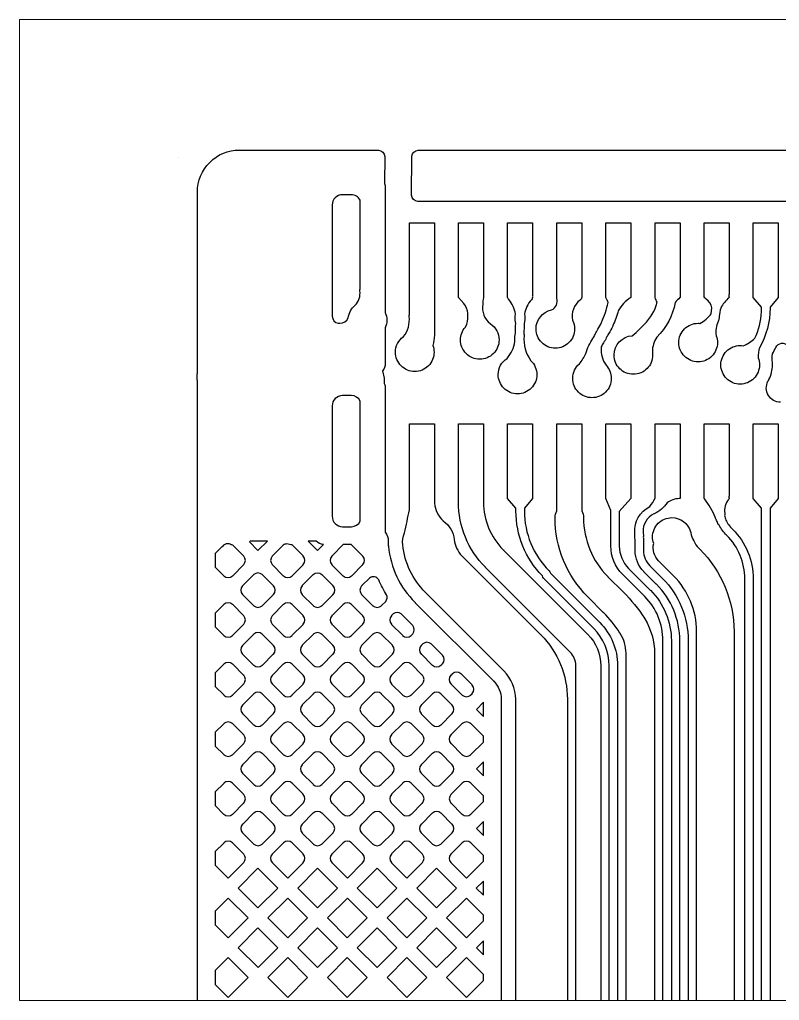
# Model space of a CAD drawing. Extents: x 3807 to 4077, y -466 to -276.
# Drawn here: x 3864.98 to 3888.22, y -352.32 to -322.34 of the extents above; entities that cross this region are included whole.
import ezdxf

# ---------------------------------------------------------------- set-up
doc = ezdxf.new("R2010")
doc.units = 0
doc.layers.add('gbr-dxf', color=7, linetype='Continuous')
doc.layers.add('gbr-outline-dxf', color=2, linetype='Continuous')
doc.layers.add('備註', color=1, linetype='Continuous', lineweight=9)

msp = doc.modelspace()

# ---------------------------------------------------------------- linework, layer by layer
at = {"layer": 'gbr-dxf', "linetype": 'Continuous'}
for points in [[(3870.422, -352.318), (3870.422, -338.007, -0.046569), (3870.426, -337.957, -0.032659), (3870.422, -337.93), (3870.422, -333.378, -0.049295), (3870.411, -333.263, -0.049295), (3870.422, -333.147), (3870.422, -327.613, -0.41422), (3871.709, -326.326), (3875.963, -326.326, -0.359853), (3876.156, -326.521), (3876.147, -327.348, -0.082666), (3876.168, -327.472), (3876.168, -328.551), (3876.169, -328.551), (3876.169, -330.839), (3876.168, -330.839), (3876.168, -331.294, -0.101326), (3876.215, -331.526, -0.101341), (3876.168, -331.758), (3876.168, -332.845, -0.167159), (3876.087, -333.079), (3876.135, -333.297, -0.020388), (3876.138, -333.331), (3876.137, -333.463, -0.100677), (3876.168, -333.612), (3876.168, -334.691), (3876.168, -334.691), (3876.168, -336.979), (3876.168, -336.979), (3876.168, -338.01, -0.16526), (3876.258, -338.277, -0.021582), (3876.257, -338.3), (3876.257, -338.311), (3876.257, -338.312, 0.024362), (3876.263, -338.432, -0.008034), (3876.264, -338.439, 0.172916), (3877.08, -340.158, -0.009641), (3877.087, -340.164), (3879.477, -342.554, -0.012796), (3879.486, -342.563, -0.198377), (3879.714, -343.113), (3879.714, -343.121), (3879.714, -352.318)], [(3900.788, -327.898), (3877.162, -327.898, -0.359758), (3876.968, -327.703), (3876.981, -326.517, -0.353965), (3877.173, -326.326), (3910.236, -326.326, -0.35684)], [(3880.675, -330.831), (3880.675, -330.839), (3880.674, -330.839, -0.131668), (3880.64, -330.903, 0.153406), (3880.429, -331.347, -0.05128), (3880.427, -331.571, -0.09627), (3880.415, -331.623, -0.002626), (3880.407, -331.941, -0.119471), (3880.416, -332.006, 0.186678), (3880.623, -332.765, -0.203596), (3880.804, -333.189, -0.414225), (3880.213, -333.78, -0.414225), (3879.623, -333.189, -0.253905), (3879.892, -332.694, 0.13406), (3880.133, -332.183, -0.037688), (3880.138, -331.977, -0.079044), (3880.149, -331.935, 0.002645), (3880.158, -331.617, -0.066226), (3880.149, -331.582, -0.054117), (3880.148, -331.345, 0.153188), (3879.944, -330.9, -0.124866), (3879.912, -330.839), (3879.911, -330.839), (3879.911, -330.835, -0.103875), (3879.911, -330.778), (3879.911, -328.552), (3880.675, -328.552), (3880.675, -330.786)], [(3886.686, -330.812), (3886.686, -330.839), (3886.674, -330.839, -0.082784), (3886.649, -330.869, 0.135509), (3886.411, -331.211), (3886.4, -331.29, -0.018372), (3886.394, -331.336), (3886.37, -331.513, -0.107651), (3886.351, -331.564, 0.142576), (3886.289, -332.006, -0.089652), (3886.327, -332.212, -0.414225), (3885.736, -332.803, -0.414225), (3885.146, -332.212, -0.414225), (3885.736, -331.622, -0.022581), (3885.789, -331.624, 0.118262), (3886.135, -331.329), (3886.16, -331.149, 0.206748), (3885.98, -330.886, -0.135565), (3885.938, -330.839), (3885.922, -330.839), (3885.922, -328.552), (3886.686, -328.552), (3886.686, -330.744)], [(3888.26, -334.038, -0.565225), (3887.873, -333.394, 0.014646), (3887.901, -333.344, 0.120233), (3888.011, -332.893, 0.040286), (3887.998, -332.735, -0.05176), (3888.002, -332.594, -0.047953), (3888.014, -332.555, 0.0193), (3888.114, -332.358, -0.556737), (3888.484, -332.313, 0.219527)], [(3880.157, -352.318), (3880.157, -343.115), (3880.157, -343.115, 0.199026), (3879.799, -342.25, -0.00564), (3879.788, -342.239), (3877.393, -339.844, -0.172759), (3876.704, -338.395, -0.11811), (3876.753, -338.03, 0.007966), (3876.907, -337.324), (3876.907, -336.979), (3876.907, -336.979), (3876.907, -334.691), (3877.671, -334.691), (3877.671, -336.979), (3877.67, -336.979), (3877.67, -337.122, 0.170447), (3877.94, -337.664, -0.219713), (3878.277, -338.234, 0.17277), (3878.511, -338.726), (3878.511, -338.726), (3880.917, -341.132, -0.006325), (3880.929, -341.145, -0.197324), (3881.738, -343.115), (3881.738, -352.318)], [(3881.995, -352.318), (3881.995, -342.089), (3881.995, -342.082, 0.195031), (3881.824, -341.673), (3881.823, -341.672), (3879.237, -339.086, -0.008497), (3879.229, -339.078, -0.197857), (3878.409, -337.087), (3878.409, -337.087), (3878.409, -336.979), (3878.408, -336.979), (3878.408, -334.691), (3879.173, -334.691), (3879.173, -336.979), (3879.172, -336.979), (3879.172, -337.087, 0.198917), (3879.777, -338.546, -0.008061), (3879.784, -338.554), (3882.362, -341.132), (3882.364, -341.134, -0.198379), (3882.759, -342.089), (3882.759, -342.098), (3882.759, -352.318)], [(3883.016, -352.318), (3883.016, -342.093), (3883.016, -342.088, 0.198756), (3882.544, -340.95), (3881.021, -339.427, -0.034813), (3881.009, -339.413, -0.095675), (3880.972, -339.346, -0.195364), (3880.165, -337.358), (3880.165, -337.353), (3880.165, -337.272), (3879.91, -336.979), (3879.911, -336.977), (3879.911, -334.691), (3880.676, -334.691), (3880.676, -336.978), (3880.676, -336.979), (3880.422, -337.272), (3880.422, -337.358), (3880.422, -337.363, 0.197799), (3881.177, -339.188, -0.161995), (3881.217, -339.258), (3882.726, -340.768), (3882.726, -340.768, -0.197984), (3883.273, -342.082, -0.012632), (3883.273, -342.088), (3883.273, -352.318)], [(3883.531, -352.318), (3883.531, -341.709), (3883.531, -341.708, 0.142574), (3883.355, -341.105, -0.010787), (3883.346, -341.09, 0.053456), (3882.839, -340.462), (3882.837, -340.46), (3882.369, -339.992, -0.007673), (3882.361, -339.984, -0.198918), (3881.36, -337.567, -0.12679), (3881.414, -337.356), (3881.414, -336.979), (3881.413, -336.979), (3881.413, -334.691), (3882.178, -334.691), (3882.178, -336.979), (3882.177, -336.979), (3882.177, -337.355, -0.127341), (3882.232, -337.567, 0.197859), (3882.971, -339.36, -0.006963), (3882.978, -339.367), (3883.454, -339.843), (3883.455, -339.844, -0.054683), (3884.092, -340.636, -0.01372), (3884.104, -340.656, -0.139748), (3884.403, -341.709), (3884.403, -352.318)], [(3884.661, -352.318), (3884.661, -341.323), (3884.661, -341.323, 0.197599), (3884.105, -339.971, -0.021431), (3884.097, -339.964), (3883.428, -339.295), (3883.428, -339.295, -0.198741), (3883.068, -338.427), (3883.068, -338.422), (3883.068, -337.345), (3882.916, -336.979), (3882.916, -336.977), (3882.916, -334.691), (3883.681, -334.691), (3883.681, -336.977), (3883.681, -336.979), (3883.326, -337.378), (3883.326, -338.427), (3883.326, -338.432, 0.197454), (3883.61, -339.113), (3884.272, -339.775, -0.021952), (3884.28, -339.782, -0.199017), (3884.918, -341.323), (3884.918, -352.318)], [(3885.175, -352.318), (3885.175, -341.322, 0.198919), (3884.462, -339.6, -0.013632), (3884.457, -339.596), (3884.077, -339.215, -0.014818), (3884.072, -339.21, -0.197222), (3883.809, -338.569), (3883.809, -338.563), (3883.809, -338.296, -0.0189), (3883.809, -338.286), (3883.809, -338.264, -0.030828), (3883.803, -338.125), (3883.797, -338.025, -0.012512), (3883.797, -338.019, -0.299298), (3884.255, -337.226, 0.074829), (3884.419, -336.964), (3884.419, -334.691), (3885.184, -334.691), (3885.184, -336.976), (3885.184, -336.978), (3885.184, -336.978), (3885.184, -336.979), (3885.156, -336.979, 0.135503), (3884.786, -337.106, -0.145481), (3884.392, -337.446, -0.012806), (3884.386, -337.449, 0.309626), (3884.054, -338.008, -0.01323), (3884.054, -338.014), (3884.061, -338.116, -0.032146), (3884.061, -338.132, 0.03227), (3884.065, -338.244, -0.037966), (3884.066, -338.263), (3884.066, -338.277, -0.0189), (3884.066, -338.286), (3884.066, -338.569), (3884.066, -338.573, 0.197315), (3884.259, -339.033, -0.0138), (3884.263, -339.037), (3884.644, -339.418, -0.014353), (3884.648, -339.423, -0.198284), (3885.433, -341.322), (3885.433, -341.322), (3885.433, -352.318)], [(3887.163, -352.318), (3887.163, -339.439), (3887.163, -339.434, 0.197404), (3886.613, -338.105, -0.013448), (3886.609, -338.101, -0.065063), (3886.375, -337.797, -0.136863), (3886.338, -337.745, 0.00574), (3886.317, -337.685, -0.025322), (3886.26, -337.547, 0.055899), (3885.94, -337, -0.053499), (3885.928, -336.979), (3885.922, -336.979), (3885.922, -336.963, -0.144178), (3885.922, -336.896), (3885.922, -334.691), (3886.686, -334.691), (3886.686, -336.908)], [(3886.686, -336.956), (3886.686, -336.979), (3886.679, -336.979, -0.065863), (3886.663, -337.005, 0.213404), (3886.555, -337.431, -0.140795), (3886.548, -337.496, 0.071585), (3886.581, -337.638, 0.070909), (3886.786, -337.914, -0.013387), (3886.791, -337.918, -0.198919), (3887.421, -339.439), (3887.42, -339.444), (3887.42, -352.318)], [(3885.69, -352.318), (3885.69, -341.048), (3885.69, -341.038, 0.197765), (3884.983, -339.34), (3884.982, -339.339), (3884.529, -338.886, -0.259111), (3884.377, -338.351, -0.085635), (3884.343, -338.153, -0.414225), (3884.933, -337.563, -0.337033), (3885.502, -337.996, -0.073361), (3885.513, -338.025, 0.139441), (3885.756, -338.494), (3885.792, -338.531, -0.198834), (3886.835, -341.047), (3886.835, -341.058), (3886.835, -352.318)]]:
    msp.add_lwpolyline(points, format="xyb", dxfattribs=at)
for points in [[(3874.543, -331.376, -0.057038), (3874.546, -331.4, 0.362636), (3874.73, -331.621, -0.112902), (3874.782, -331.615, 0.337199), (3875.038, -331.459, -0.195581), (3875.252, -331.069, 0.215184), (3875.394, -330.634, -0.137134), (3875.404, -330.571), (3875.404, -328.551), (3875.405, -328.551), (3875.405, -327.862, 0.276923), (3875.12, -327.691), (3875.116, -327.691), (3874.861, -327.691, 0.4075), (3874.543, -328.009)], [(3876.479, -332.506, -0.239688), (3876.722, -332.029, 0.210088), (3876.898, -331.414, -0.142287), (3876.907, -331.349), (3876.907, -330.839), (3876.907, -330.839), (3876.907, -328.551), (3877.671, -328.551), (3877.671, -330.839), (3877.671, -330.839), (3877.671, -331.971, -0.010933), (3877.67, -331.987, -0.0697), (3877.622, -332.299, -0.089936), (3877.66, -332.506, -0.414225), (3877.069, -333.096, -0.414225)], [(3878.408, -330.839), (3878.408, -330.838), (3878.408, -328.551), (3879.173, -328.551), (3879.173, -330.837), (3879.173, -330.839), (3879.16, -330.899), (3879.16, -330.9, 0.034354), (3879.148, -330.972, -0.149308), (3879.155, -331.041, 0.289647), (3879.382, -331.638, -0.252575), (3879.648, -332.131, -0.414225), (3879.058, -332.722, -0.414225), (3878.467, -332.131, -0.185657), (3878.62, -331.736, 0.165768), (3878.689, -331.385, -0.133312), (3878.697, -331.323, 0.158498), (3878.568, -331.018)], [(3881.414, -330.839), (3881.414, -330.839), (3881.414, -328.551), (3882.178, -328.551), (3882.178, -330.839), (3882.176, -330.839), (3882.172, -330.842, -0.181055), (3882.127, -330.911, 0.296273), (3881.898, -331.531, -0.115754), (3881.96, -331.794, -0.414225), (3881.369, -332.384, -0.414225), (3880.779, -331.794, -0.355818), (3881.25, -331.216, 0.371868), (3881.418, -330.851, -0.018813), (3881.416, -330.843), (3881.414, -330.839)], [(3881.9, -333.307, -0.219636), (3882.107, -332.858, 0.076464), (3882.3, -332.546, -0.075968), (3882.518, -332.083), (3882.519, -332.081, 0.04138), (3882.584, -331.962, -0.011064), (3882.586, -331.958, -0.039464), (3882.671, -331.803, -0.011523), (3882.674, -331.799, 0.038669), (3882.784, -331.598), (3882.785, -331.595, 0.049582), (3882.985, -330.989, 0.053918), (3882.917, -330.839), (3882.916, -330.839), (3882.916, -328.551), (3883.681, -328.551), (3883.681, -330.839), (3883.678, -330.839, 0.139053), (3883.293, -331.242, -0.034999), (3883.127, -331.699, -0.014802), (3883.124, -331.706, -0.038646), (3882.996, -331.941), (3882.994, -331.944, 0.038406), (3882.93, -332.06), (3882.929, -332.062, -0.041745), (3882.843, -332.221, -0.010647), (3882.841, -332.224, 0.023414), (3882.771, -332.339, -0.063123), (3882.772, -332.368, 0.185429), (3882.921, -332.903, -0.190895), (3883.081, -333.307, -0.414225), (3882.49, -333.897, -0.414225)], [(3883.165, -332.592, -0.397572), (3883.722, -332.002), (3883.845, -331.907), (3884.089, -331.663), (3884.091, -331.661, 0.133675), (3884.481, -330.978, 0.048389), (3884.42, -330.839), (3884.419, -330.839), (3884.419, -328.551), (3885.183, -328.551), (3885.183, -330.839), (3885.182, -330.839, 0.057837), (3885.037, -330.989, -0.149747), (3884.477, -332.047), (3884.475, -332.048), (3884.475, -332.049, 0.148552), (3884.336, -332.485, -0.045457), (3884.346, -332.592, -0.414225), (3883.756, -333.182, -0.414225)], [(3886.432, -332.893, -0.414225), (3887.023, -332.302, -0.037456), (3887.11, -332.309, 0.109094), (3887.47, -332.076, 0.029872), (3887.51, -331.996), (3887.511, -331.993, 0.098438), (3887.678, -331.166, -0.01552), (3887.678, -331.159), (3887.678, -331.133), (3887.424, -330.839), (3887.425, -330.837), (3887.425, -328.551), (3888.189, -328.551), (3888.189, -330.839), (3888.189, -330.839), (3887.935, -331.133), (3887.935, -331.151, -0.015872), (3887.936, -331.159, -0.129715), (3887.62, -332.354, 0.099865), (3887.572, -332.676, -0.094259), (3887.613, -332.893, -0.414225), (3887.023, -333.483, -0.414225)], [(3874.543, -337.511, -0.016711), (3874.543, -337.517, 0.411845), (3874.862, -337.839), (3875.135, -337.839, 0.264542), (3875.404, -337.669), (3875.404, -336.979), (3875.404, -336.979), (3875.404, -334.691), (3875.404, -334.691), (3875.404, -334, 0.268576), (3875.13, -333.831), (3874.861, -333.831, 0.4075), (3874.543, -334.149)], [(3870.967, -339.078), (3871.226, -339.338, -0.052817), (3871.234, -339.344, 0.39114), (3871.495, -339.344, -0.055764), (3871.503, -339.337), (3871.833, -339.008, -0.05577), (3871.839, -338.999, 0.391096), (3871.839, -338.739, -0.058746), (3871.832, -338.73), (3871.509, -338.407, -0.050876), (3871.396, -338.366, 0.213266), (3871.22, -338.407), (3871.177, -338.45, -0.065985), (3871.171, -338.456), (3870.967, -338.66)], [(3872.561, -338.28), (3872.038, -338.28, -0.014693), (3872.011, -338.301), (3872.275, -338.565)], [(3872.712, -338.999, -0.058735), (3872.718, -339.008), (3873.048, -339.338, -0.052817), (3873.056, -339.344, 0.39114), (3873.316, -339.344, -0.055764), (3873.324, -339.337), (3873.654, -339.008, -0.05577), (3873.66, -338.999, 0.391196), (3873.66, -338.739, -0.058735), (3873.654, -338.73), (3873.317, -338.393, -0.068708), (3873.158, -338.365, 0.131604), (3873.048, -338.401), (3872.718, -338.73, -0.055973), (3872.712, -338.739, 0.391162)], [(3874.277, -338.384, -0.237488), (3874.056, -338.28), (3873.811, -338.28), (3874.097, -338.565)], [(3874.533, -338.999, -0.049652), (3874.538, -339.007), (3874.869, -339.338, -0.05598), (3874.878, -339.344, 0.39114), (3875.138, -339.344, -0.055384), (3875.146, -339.338), (3875.475, -339.009, -0.05561), (3875.482, -339, 0.391196), (3875.482, -338.74, -0.055883), (3875.475, -338.731), (3875.129, -338.384), (3874.885, -338.384), (3874.539, -338.73, -0.055973), (3874.533, -338.739, 0.391162)], [(3871.801, -339.91, -0.061597), (3871.808, -339.919), (3872.137, -340.248, -0.052817), (3872.145, -340.254, 0.39114), (3872.405, -340.254, -0.055764), (3872.414, -340.248), (3872.743, -339.919, -0.05577), (3872.75, -339.91, 0.391196), (3872.75, -339.65, -0.058735), (3872.743, -339.641), (3872.414, -339.312, -0.05598), (3872.405, -339.305, 0.391218), (3872.145, -339.305, -0.056153), (3872.137, -339.312), (3871.807, -339.641, -0.055973), (3871.801, -339.65, 0.391162)], [(3873.622, -339.91, -0.052964), (3873.628, -339.918), (3873.958, -340.248, -0.05598), (3873.967, -340.255, 0.39114), (3874.227, -340.255, -0.055384), (3874.236, -340.248), (3874.565, -339.919, -0.05561), (3874.572, -339.91, 0.391196), (3874.572, -339.65, -0.055883), (3874.565, -339.641), (3874.236, -339.313, -0.064446), (3874.226, -339.306, 0.391218), (3873.966, -339.306, -0.056153), (3873.957, -339.312), (3873.628, -339.641, -0.055973), (3873.622, -339.65, 0.391162)], [(3875.444, -339.65, 0.39112), (3875.444, -339.91, -0.055883), (3875.45, -339.919), (3875.781, -340.249, -0.046275), (3875.788, -340.255, 0.39114), (3876.048, -340.255, -0.056153), (3876.057, -340.248), (3876.185, -340.121, 0.267547), (3876.207, -339.927, -0.03844), (3875.969, -339.466, 0.454777), (3875.681, -339.41), (3875.45, -339.641, -0.056151)], [(3870.967, -340.901), (3871.224, -341.158, -0.064457), (3871.234, -341.165, 0.39114), (3871.494, -341.165, -0.055822), (3871.503, -341.159), (3871.833, -340.829, -0.05577), (3871.839, -340.821, 0.391196), (3871.839, -340.56, -0.058735), (3871.832, -340.551), (3871.503, -340.222, -0.05598), (3871.495, -340.216, 0.391218), (3871.235, -340.216, -0.056094), (3871.226, -340.222), (3870.967, -340.481)], [(3872.712, -340.82, -0.061597), (3872.719, -340.83), (3873.048, -341.159, -0.052817), (3873.056, -341.165, 0.39114), (3873.316, -341.165, -0.055384), (3873.325, -341.159), (3873.654, -340.83, -0.05561), (3873.661, -340.821, 0.391196), (3873.661, -340.561, -0.058735), (3873.654, -340.552), (3873.325, -340.222, -0.05598), (3873.316, -340.216, 0.391218), (3873.056, -340.216, -0.056153), (3873.047, -340.222), (3872.718, -340.551, -0.055973), (3872.712, -340.56, 0.391162)], [(3874.533, -340.821, -0.058735), (3874.54, -340.83), (3874.87, -341.16, -0.049696), (3874.877, -341.165, 0.39114), (3875.137, -341.165, -0.056153), (3875.146, -341.159), (3875.475, -340.83, -0.055973), (3875.482, -340.821, 0.391196), (3875.482, -340.561, -0.061597), (3875.475, -340.551), (3875.147, -340.223, -0.058958), (3875.138, -340.216, 0.391218), (3874.877, -340.216, -0.056366), (3874.869, -340.223), (3874.54, -340.552, -0.056366), (3874.533, -340.561, 0.391162)], [(3876.354, -340.821, -0.052634), (3876.36, -340.829), (3876.69, -341.159, -0.055653), (3876.699, -341.165, 0.390462), (3876.959, -341.165, -0.055164), (3876.967, -341.159), (3877, -341.126, -0.055625), (3877.006, -341.118, 0.390652), (3877.006, -340.858, -0.059049), (3877, -340.849), (3876.695, -340.543, -0.009711), (3876.688, -340.537, -0.003611), (3876.656, -340.504, 0.355087), (3876.411, -340.502), (3876.361, -340.552, -0.05598), (3876.354, -340.561, 0.39097)], [(3871.801, -341.731, -0.064404), (3871.808, -341.741), (3872.136, -342.07, -0.056271), (3872.145, -342.077, 0.39114), (3872.405, -342.077, -0.055384), (3872.414, -342.07), (3872.744, -341.74, -0.05561), (3872.75, -341.732, 0.391196), (3872.75, -341.471, -0.055883), (3872.744, -341.463), (3872.414, -341.133, -0.052817), (3872.405, -341.126, 0.391218), (3872.145, -341.126, -0.056153), (3872.137, -341.133), (3871.807, -341.463, -0.056002), (3871.801, -341.471, 0.391162)], [(3873.622, -341.731, -0.055645), (3873.629, -341.74), (3873.958, -342.069, -0.058919), (3873.967, -342.076, 0.390932), (3874.227, -342.076, -0.0561), (3874.236, -342.069), (3874.565, -341.74, -0.05598), (3874.572, -341.731, 0.390908), (3874.572, -341.471, -0.052775), (3874.566, -341.463), (3874.236, -341.134, -0.061461), (3874.227, -341.127, 0.39083), (3873.967, -341.127, -0.056366), (3873.958, -341.134), (3873.629, -341.463, -0.056366), (3873.623, -341.471, 0.390821)], [(3875.444, -341.731, -0.058612), (3875.45, -341.74), (3875.78, -342.07, -0.049387), (3875.788, -342.076, 0.390809), (3876.048, -342.076, -0.055384), (3876.057, -342.07), (3876.386, -341.74, -0.05561), (3876.392, -341.732, 0.390799), (3876.393, -341.472, -0.061352), (3876.386, -341.462), (3876.057, -341.134, -0.05847), (3876.048, -341.127, 0.390956), (3875.788, -341.127, -0.055883), (3875.779, -341.133), (3875.45, -341.463, -0.05598), (3875.444, -341.471, 0.39097)], [(3877.265, -341.471, 0.39079), (3877.265, -341.731, -0.055883), (3877.271, -341.74), (3877.602, -342.071, -0.046275), (3877.609, -342.076, 0.39114), (3877.869, -342.076, -0.055384), (3877.878, -342.07), (3877.911, -342.037, -0.05561), (3877.917, -342.028, 0.390799), (3877.917, -341.768, -0.055661), (3877.911, -341.76), (3877.581, -341.43, -0.052917), (3877.573, -341.423, 0.390782), (3877.313, -341.424, -0.05642), (3877.304, -341.43), (3877.271, -341.463, -0.05604)], [(3870.967, -342.721), (3871.227, -342.982, -0.046695), (3871.234, -342.987, 0.390799), (3871.495, -342.987, -0.055333), (3871.503, -342.981), (3871.833, -342.651, -0.055526), (3871.839, -342.642, 0.390932), (3871.839, -342.382, -0.049902), (3871.833, -342.375), (3871.501, -342.043, -0.046275), (3871.494, -342.037, 0.390997), (3871.234, -342.037, -0.055971), (3871.226, -342.044), (3870.967, -342.302)], [(3872.711, -342.643, -0.059211), (3872.718, -342.652), (3873.046, -342.98, -0.061778), (3873.056, -342.987, 0.390799), (3873.316, -342.987, -0.055558), (3873.324, -342.981), (3873.655, -342.65, -0.055902), (3873.661, -342.642, 0.390721), (3873.661, -342.382, -0.04966), (3873.655, -342.374), (3873.325, -342.044, -0.058741), (3873.316, -342.038, 0.39083), (3873.056, -342.038, -0.056366), (3873.047, -342.044), (3872.718, -342.374, -0.056366), (3872.711, -342.383, 0.391162)], [(3874.533, -342.642, -0.061597), (3874.54, -342.652), (3874.869, -342.98, -0.052817), (3874.877, -342.987, 0.39114), (3875.137, -342.987, -0.055384), (3875.146, -342.98), (3875.476, -342.651, -0.05561), (3875.482, -342.642, 0.391196), (3875.482, -342.382, -0.058735), (3875.475, -342.373), (3875.146, -342.044, -0.05598), (3875.138, -342.038, 0.391218), (3874.877, -342.038, -0.056153), (3874.869, -342.044), (3874.54, -342.373, -0.055973), (3874.533, -342.382, 0.391162)], [(3876.354, -342.642, -0.049652), (3876.36, -342.65), (3876.69, -342.98, -0.052817), (3876.699, -342.986, 0.39114), (3876.959, -342.986, -0.055384), (3876.967, -342.98), (3877.297, -342.651, -0.05561), (3877.303, -342.642, 0.391196), (3877.303, -342.382, -0.058735), (3877.296, -342.373), (3876.968, -342.044, -0.05598), (3876.959, -342.037, 0.391218), (3876.699, -342.037, -0.056366), (3876.69, -342.044), (3876.361, -342.373, -0.056366), (3876.354, -342.382, 0.391162)], [(3878.175, -342.382, 0.39079), (3878.175, -342.642, -0.052964), (3878.182, -342.65), (3878.511, -342.98, -0.05598), (3878.52, -342.986, 0.39114), (3878.78, -342.986, -0.055384), (3878.789, -342.98), (3878.821, -342.947, -0.05561), (3878.827, -342.939, 0.390799), (3878.828, -342.679, -0.058188), (3878.821, -342.67), (3878.492, -342.341, -0.055515), (3878.483, -342.334, 0.390782), (3878.223, -342.334, -0.05642), (3878.214, -342.341), (3878.182, -342.373, -0.05604)], [(3871.801, -343.293, 0.39083), (3871.801, -343.553, -0.05325), (3871.807, -343.561), (3872.137, -343.891, -0.05637), (3872.145, -343.897, 0.39114), (3872.406, -343.897, -0.055764), (3872.414, -343.891), (3872.743, -343.562, -0.05577), (3872.75, -343.553, 0.390908), (3872.75, -343.293, -0.055738), (3872.743, -343.285), (3872.413, -342.955, -0.052625), (3872.405, -342.949, 0.390644), (3872.145, -342.949, -0.056169), (3872.137, -342.955), (3871.807, -343.284, -0.056141)], [(3873.622, -343.293, 0.390956), (3873.622, -343.553, -0.058973), (3873.629, -343.562), (3873.957, -343.891, -0.061723), (3873.966, -343.897, 0.390908), (3874.226, -343.898, -0.055358), (3874.235, -343.891), (3874.565, -343.561, -0.055098), (3874.572, -343.552, 0.390809), (3874.572, -343.292, -0.049652), (3874.566, -343.285), (3874.236, -342.955, -0.058958), (3874.227, -342.948, 0.390821), (3873.967, -342.948, -0.055916), (3873.958, -342.955), (3873.628, -343.285, -0.055909)], [(3875.444, -343.553, -0.061597), (3875.451, -343.562), (3875.78, -343.891, -0.052817), (3875.788, -343.897, 0.39114), (3876.048, -343.897, -0.055384), (3876.057, -343.891), (3876.386, -343.561, -0.05561), (3876.392, -343.553, 0.391196), (3876.392, -343.293, -0.058735), (3876.386, -343.283), (3876.057, -342.955, -0.05598), (3876.048, -342.948, 0.391218), (3875.788, -342.948, -0.056366), (3875.779, -342.955), (3875.45, -343.284, -0.056366), (3875.444, -343.292, 0.391162)], [(3877.265, -343.553, -0.049652), (3877.27, -343.56), (3877.601, -343.891, -0.052817), (3877.609, -343.897, 0.39114), (3877.869, -343.897, -0.055384), (3877.878, -343.891), (3878.207, -343.561, -0.05561), (3878.214, -343.553, 0.391196), (3878.214, -343.292, -0.058735), (3878.207, -343.283), (3877.878, -342.954, -0.05598), (3877.869, -342.948, 0.391218), (3877.609, -342.948, -0.056366), (3877.601, -342.954), (3877.271, -343.284, -0.056366), (3877.265, -343.293, 0.391162)], [(3870.967, -344.543), (3871.226, -344.802, -0.05324), (3871.235, -344.808, 0.390951), (3871.495, -344.808, -0.05566), (3871.503, -344.802), (3871.833, -344.472, -0.055598), (3871.839, -344.464, 0.391196), (3871.839, -344.204, -0.058645), (3871.833, -344.194), (3871.504, -343.865, -0.05577), (3871.495, -343.859, 0.390997), (3871.235, -343.859, -0.056281), (3871.226, -343.865), (3870.967, -344.125)], [(3872.711, -344.464, -0.046326), (3872.717, -344.471), (3873.048, -344.803, -0.049765), (3873.056, -344.808, 0.390582), (3873.316, -344.808, -0.055464), (3873.324, -344.802), (3873.654, -344.472, -0.055098), (3873.66, -344.464, 0.390582), (3873.66, -344.204, -0.04964), (3873.655, -344.196), (3873.323, -343.864, -0.046043), (3873.316, -343.859, 0.390534), (3873.056, -343.859, -0.056086), (3873.047, -343.865), (3872.718, -344.195, -0.056296), (3872.711, -344.204, 0.390746)], [(3874.533, -344.204, 0.390956), (3874.533, -344.464, -0.064404), (3874.54, -344.474), (3874.868, -344.802, -0.055973), (3874.877, -344.808, 0.390908), (3875.137, -344.808, -0.055358), (3875.145, -344.802), (3875.476, -344.472, -0.055098), (3875.482, -344.463, 0.390809), (3875.482, -344.203, -0.055883), (3875.475, -344.194), (3875.146, -343.865, -0.052817), (3875.138, -343.859, 0.390821), (3874.878, -343.859, -0.056128), (3874.869, -343.865), (3874.539, -344.195, -0.05608)], [(3876.354, -344.463, -0.052964), (3876.36, -344.472), (3876.69, -344.801, -0.05598), (3876.699, -344.808, 0.39114), (3876.959, -344.808, -0.055384), (3876.967, -344.801), (3877.297, -344.472, -0.05561), (3877.303, -344.463, 0.391196), (3877.303, -344.203, -0.055883), (3877.297, -344.194), (3876.967, -343.865, -0.052817), (3876.959, -343.859, 0.391218), (3876.699, -343.859, -0.056366), (3876.69, -343.865), (3876.361, -344.194, -0.056366), (3876.354, -344.203, 0.391162)], [(3878.175, -344.463, -0.052964), (3878.181, -344.471), (3878.512, -344.802, -0.05598), (3878.52, -344.808, 0.39114), (3878.78, -344.808, -0.055764), (3878.789, -344.802), (3879.169, -344.422), (3879.169, -344.245), (3878.79, -343.866, -0.064446), (3878.78, -343.859, 0.391218), (3878.52, -343.859, -0.056366), (3878.511, -343.865), (3878.182, -344.194, -0.056366), (3878.175, -344.203, 0.391162)], [(3871.801, -345.114, 0.390956), (3871.801, -345.374, -0.059211), (3871.808, -345.383), (3872.137, -345.713, -0.050033), (3872.145, -345.719, 0.39114), (3872.405, -345.719, -0.055384), (3872.414, -345.712), (3872.743, -345.383, -0.05561), (3872.75, -345.374, 0.390908), (3872.75, -345.114, -0.061324), (3872.743, -345.105), (3872.414, -344.776, -0.058317), (3872.405, -344.77, 0.390534), (3872.145, -344.77, -0.056086), (3872.137, -344.776), (3871.807, -345.105, -0.055902)], [(3873.622, -345.114, 0.390956), (3873.622, -345.375, -0.046496), (3873.627, -345.382), (3873.959, -345.713, -0.049892), (3873.966, -345.719, 0.390908), (3874.226, -345.719, -0.055358), (3874.235, -345.712), (3874.565, -345.383, -0.055098), (3874.571, -345.374, 0.390809), (3874.571, -345.114, -0.049652), (3874.565, -345.107), (3874.234, -344.775, -0.046275), (3874.227, -344.77, 0.390821), (3873.967, -344.77, -0.056128), (3873.958, -344.776), (3873.628, -345.106, -0.05608)], [(3875.443, -345.374, -0.064216), (3875.451, -345.384), (3875.779, -345.712, -0.05598), (3875.787, -345.719, 0.39114), (3876.047, -345.719, -0.055384), (3876.056, -345.712), (3876.386, -345.382, -0.05561), (3876.392, -345.374, 0.391196), (3876.392, -345.114, -0.055883), (3876.386, -345.105), (3876.056, -344.775, -0.052817), (3876.048, -344.769, 0.391218), (3875.788, -344.769, -0.056366), (3875.779, -344.776), (3875.45, -345.105, -0.056366), (3875.443, -345.114, 0.391162)], [(3877.265, -345.374, -0.052964), (3877.271, -345.382), (3877.601, -345.712, -0.05598), (3877.61, -345.719, 0.39114), (3877.87, -345.719, -0.055764), (3877.878, -345.712), (3878.208, -345.383, -0.05577), (3878.214, -345.374, 0.391196), (3878.214, -345.114, -0.055883), (3878.208, -345.105), (3877.878, -344.775, -0.052817), (3877.869, -344.769, 0.391218), (3877.609, -344.769, -0.056366), (3877.601, -344.776), (3877.271, -345.105, -0.056366), (3877.265, -345.114, 0.391162)], [(3870.967, -346.364), (3871.225, -346.622, -0.05901), (3871.235, -346.629, 0.39114), (3871.495, -346.629, -0.055384), (3871.503, -346.623), (3871.833, -346.294, -0.05561), (3871.839, -346.285, 0.391196), (3871.839, -346.025, -0.061318), (3871.832, -346.015), (3871.504, -345.687, -0.058513), (3871.495, -345.68, 0.391218), (3871.235, -345.68, -0.056366), (3871.226, -345.687), (3870.967, -345.946)], [(3872.711, -346.285, -0.05325), (3872.718, -346.293), (3873.047, -346.623, -0.05637), (3873.056, -346.629, 0.39114), (3873.316, -346.629, -0.055384), (3873.325, -346.623), (3873.654, -346.293, -0.05561), (3873.66, -346.285, 0.391196), (3873.66, -346.025, -0.055883), (3873.654, -346.016), (3873.326, -345.688, -0.064446), (3873.316, -345.681, 0.391218), (3873.056, -345.681, -0.056366), (3873.047, -345.687), (3872.718, -346.016, -0.056366), (3872.711, -346.025, 0.391162)], [(3874.533, -346.285, -0.056153), (3874.539, -346.293), (3874.87, -346.624, -0.046601), (3874.877, -346.629, 0.39114), (3875.137, -346.629, -0.05566), (3875.146, -346.623), (3875.475, -346.294, -0.055598), (3875.481, -346.285, 0.391196), (3875.481, -346.025, -0.052945), (3875.475, -346.017), (3875.145, -345.686, -0.049892), (3875.137, -345.68, 0.391218), (3874.877, -345.68, -0.056631), (3874.868, -345.687), (3874.539, -346.016, -0.056364), (3874.533, -346.025, 0.391162)], [(3876.354, -346.285, -0.064216), (3876.361, -346.295), (3876.69, -346.624, -0.05598), (3876.698, -346.63, 0.39114), (3876.959, -346.63, -0.055764), (3876.967, -346.624), (3877.297, -346.294, -0.05577), (3877.304, -346.285, 0.391196), (3877.304, -346.025, -0.055883), (3877.297, -346.016), (3876.967, -345.686, -0.052817), (3876.959, -345.68, 0.391218), (3876.699, -345.68, -0.056366), (3876.69, -345.686), (3876.36, -346.016, -0.056366), (3876.354, -346.025, 0.391162)], [(3878.176, -346.285, -0.058735), (3878.183, -346.294), (3878.511, -346.622, -0.061669), (3878.52, -346.629, 0.39114), (3878.781, -346.629, -0.055764), (3878.789, -346.623), (3879.169, -346.243), (3879.169, -346.067), (3878.79, -345.687, -0.058958), (3878.78, -345.68, 0.391218), (3878.52, -345.68, -0.056153), (3878.512, -345.687), (3878.182, -346.016, -0.055973), (3878.176, -346.025, 0.391162)], [(3871.801, -347.195, -0.059211), (3871.808, -347.205), (3872.136, -347.533, -0.061778), (3872.145, -347.54, 0.39114), (3872.406, -347.54, -0.055384), (3872.414, -347.533), (3872.743, -347.204, -0.05561), (3872.75, -347.196, 0.391196), (3872.75, -346.935, -0.061318), (3872.743, -346.926), (3872.414, -346.598, -0.058513), (3872.405, -346.591, 0.391218), (3872.145, -346.591, -0.056366), (3872.136, -346.597), (3871.807, -346.927, -0.056366), (3871.801, -346.935, 0.391162)], [(3873.622, -347.196, -0.05325), (3873.628, -347.204), (3873.958, -347.533, -0.05637), (3873.966, -347.54, 0.39114), (3874.227, -347.54, -0.055384), (3874.235, -347.533), (3874.565, -347.204, -0.05561), (3874.571, -347.195, 0.391196), (3874.571, -346.935, -0.055883), (3874.565, -346.926), (3874.236, -346.598, -0.064446), (3874.226, -346.591, 0.391218), (3873.966, -346.591, -0.056366), (3873.957, -346.598), (3873.628, -346.927, -0.056366), (3873.622, -346.935, 0.391162)], [(3875.443, -346.935, 0.39083), (3875.443, -347.195, -0.055883), (3875.45, -347.204), (3875.781, -347.535, -0.046275), (3875.788, -347.54, 0.390799), (3876.048, -347.541, -0.055558), (3876.056, -347.534), (3876.386, -347.205, -0.055909), (3876.393, -347.196, 0.390932), (3876.392, -346.936, -0.053228), (3876.386, -346.928), (3876.055, -346.597, -0.049892), (3876.048, -346.591, 0.39097), (3875.788, -346.591, -0.056056), (3875.779, -346.597), (3875.45, -346.927, -0.056141)], [(3877.265, -347.196, -0.055464), (3877.271, -347.205), (3877.6, -347.534, -0.058435), (3877.609, -347.541, 0.390582), (3877.869, -347.54, -0.055686), (3877.878, -347.534), (3878.208, -347.204, -0.055479), (3878.214, -347.195, 0.390809), (3878.214, -346.935, -0.052964), (3878.208, -346.927), (3877.878, -346.597, -0.049696), (3877.87, -346.591, 0.391218), (3877.61, -346.591, -0.056153), (3877.601, -346.597), (3877.271, -346.927, -0.055973), (3877.265, -346.936, 0.39097)], [(3870.967, -348.185), (3871.365, -348.583), (3871.833, -348.114, -0.055526), (3871.839, -348.106, 0.390932), (3871.839, -347.846, -0.049896), (3871.834, -347.838), (3871.504, -347.508, -0.058719), (3871.495, -347.502, 0.390997), (3871.235, -347.502, -0.056281), (3871.226, -347.508), (3870.967, -347.767)], [(3872.711, -348.106, -0.052775), (3872.717, -348.114), (3873.186, -348.583), (3873.654, -348.114, -0.055098), (3873.66, -348.106, 0.390809), (3873.66, -347.846, -0.05566), (3873.654, -347.837), (3873.324, -347.507, -0.052506), (3873.316, -347.501, 0.391218), (3873.056, -347.501, -0.056366), (3873.047, -347.508), (3872.718, -347.837, -0.056366), (3872.711, -347.846, 0.39097)], [(3874.532, -347.846, 0.39083), (3874.533, -348.106, -0.0561), (3874.539, -348.115), (3875.008, -348.583), (3875.475, -348.115, -0.055909), (3875.482, -348.107, 0.390932), (3875.482, -347.847, -0.064774), (3875.475, -347.836), (3875.147, -347.509, -0.061723), (3875.137, -347.502, 0.39097), (3874.877, -347.502, -0.056056), (3874.868, -347.508), (3874.539, -347.837, -0.056141)], [(3876.354, -347.846, 0.39083), (3876.354, -348.106, -0.055883), (3876.361, -348.115), (3876.829, -348.583), (3877.297, -348.115, -0.05577), (3877.303, -348.107, 0.390908), (3877.303, -347.847, -0.052924), (3877.297, -347.838), (3876.966, -347.508, -0.049641), (3876.959, -347.502, 0.390644), (3876.699, -347.502, -0.055957), (3876.69, -347.508), (3876.361, -347.838, -0.055746)], [(3878.175, -347.847, 0.390956), (3878.175, -348.107, -0.055764), (3878.182, -348.115), (3878.65, -348.583), (3879.169, -348.064), (3879.169, -347.888), (3878.788, -347.507, -0.049696), (3878.781, -347.501, 0.390821), (3878.521, -347.501, -0.055916), (3878.512, -347.508), (3878.181, -347.838, -0.055909)]]:
    msp.add_lwpolyline(points, format="xyb", close=True, dxfattribs=at)
at = {"layer": 'gbr-dxf'}
for points in [[(3880.675, -330.831, 0.082431), (3880.675, -330.786, 12.131326)], [(3886.686, -330.812, 0.145808), (3886.686, -330.744, 6.85832)], [(3886.686, -336.956, 0.102288), (3886.686, -336.908, 9.776289)]]:
    msp.add_lwpolyline(points, format="xyb", dxfattribs=at)
at = {"layer": 'gbr-dxf', "linetype": 'Continuous'}
msp.add_lwpolyline([(3887.678, -352.318), (3887.678, -337.272), (3887.424, -336.979), (3887.424, -336.978), (3887.424, -334.691), (3888.189, -334.691), (3888.189, -336.977), (3888.189, -336.979), (3887.935, -337.272), (3887.935, -352.318)], dxfattribs=at)
at = {"layer": 'gbr-dxf'}
for points in [[(3879.169, -343.638), (3879.169, -343.207), (3878.954, -343.422)], [(3879.169, -345.459), (3879.169, -345.029), (3878.954, -345.244)], [(3879.169, -347.28), (3879.169, -346.851), (3878.954, -347.065)], [(3879.169, -349.103), (3879.169, -348.672), (3878.953, -348.887)], [(3879.169, -350.923), (3879.169, -350.493), (3878.954, -350.708)]]:
    msp.add_lwpolyline(points, close=True, dxfattribs=at)
at = {"layer": 'gbr-dxf', "linetype": 'Continuous'}
for points in [[(3871.668, -348.887), (3872.275, -349.493), (3872.882, -348.887), (3872.275, -348.28)], [(3873.49, -348.887), (3874.097, -349.494), (3874.704, -348.887), (3874.096, -348.28)], [(3875.311, -348.887), (3875.918, -349.494), (3876.525, -348.887), (3875.918, -348.28)], [(3877.133, -348.887), (3877.739, -349.494), (3878.346, -348.887), (3877.739, -348.28)], [(3870.967, -350.006), (3871.365, -350.404), (3871.971, -349.797), (3871.365, -349.19), (3870.967, -349.588)], [(3872.579, -349.797), (3873.186, -350.405), (3873.793, -349.798), (3873.186, -349.19)], [(3874.401, -349.798), (3875.007, -350.404), (3875.614, -349.798), (3875.008, -349.191)], [(3876.222, -349.798), (3876.829, -350.404), (3877.436, -349.797), (3876.829, -349.191)], [(3878.043, -349.797), (3878.65, -350.404), (3879.169, -349.885), (3879.169, -349.71), (3878.65, -349.191)], [(3871.669, -350.707), (3872.276, -351.315), (3872.882, -350.708), (3872.275, -350.101)], [(3873.49, -350.708), (3874.097, -351.315), (3874.704, -350.708), (3874.097, -350.101)], [(3875.311, -350.708), (3875.918, -351.315), (3876.525, -350.708), (3875.918, -350.101)], [(3877.133, -350.708), (3877.739, -351.315), (3878.346, -350.708), (3877.739, -350.101)], [(3870.967, -351.828), (3871.365, -352.226), (3871.972, -351.619), (3871.365, -351.011), (3870.967, -351.409)], [(3872.58, -351.619), (3873.187, -352.225), (3873.793, -351.619), (3873.186, -351.012)], [(3874.401, -351.619), (3875.007, -352.226), (3875.614, -351.619), (3875.007, -351.012)], [(3876.222, -351.619), (3876.829, -352.226), (3877.435, -351.619), (3876.829, -351.012)], [(3878.043, -351.619), (3878.65, -352.226), (3879.169, -351.707), (3879.169, -351.531), (3878.65, -351.012)]]:
    msp.add_lwpolyline(points, close=True, dxfattribs=at)
at = {"layer": 'gbr-outline-dxf', "linetype": 'Continuous', "const_width": 0.000107}
msp.add_lwpolyline([(3869.563, -352.318), (3869.563, -327.612, -0.414218), (3871.709, -325.466), (3912.912, -325.466, -0.147965), (3915.292, -326.186), (3916.167, -326.768, -0.250644), (3918.077, -330.34), (3918.077, -352.318)], format="xyb", dxfattribs=at)
at = {"layer": '備註', "color": 1, "linetype": 'Continuous'}
msp.add_lwpolyline([(3864.984, -322.34), (3922.518, -322.34), (3922.518, -352.318), (3864.984, -352.318)], close=True, dxfattribs=at)

doc.saveas('drawing.dxf')
